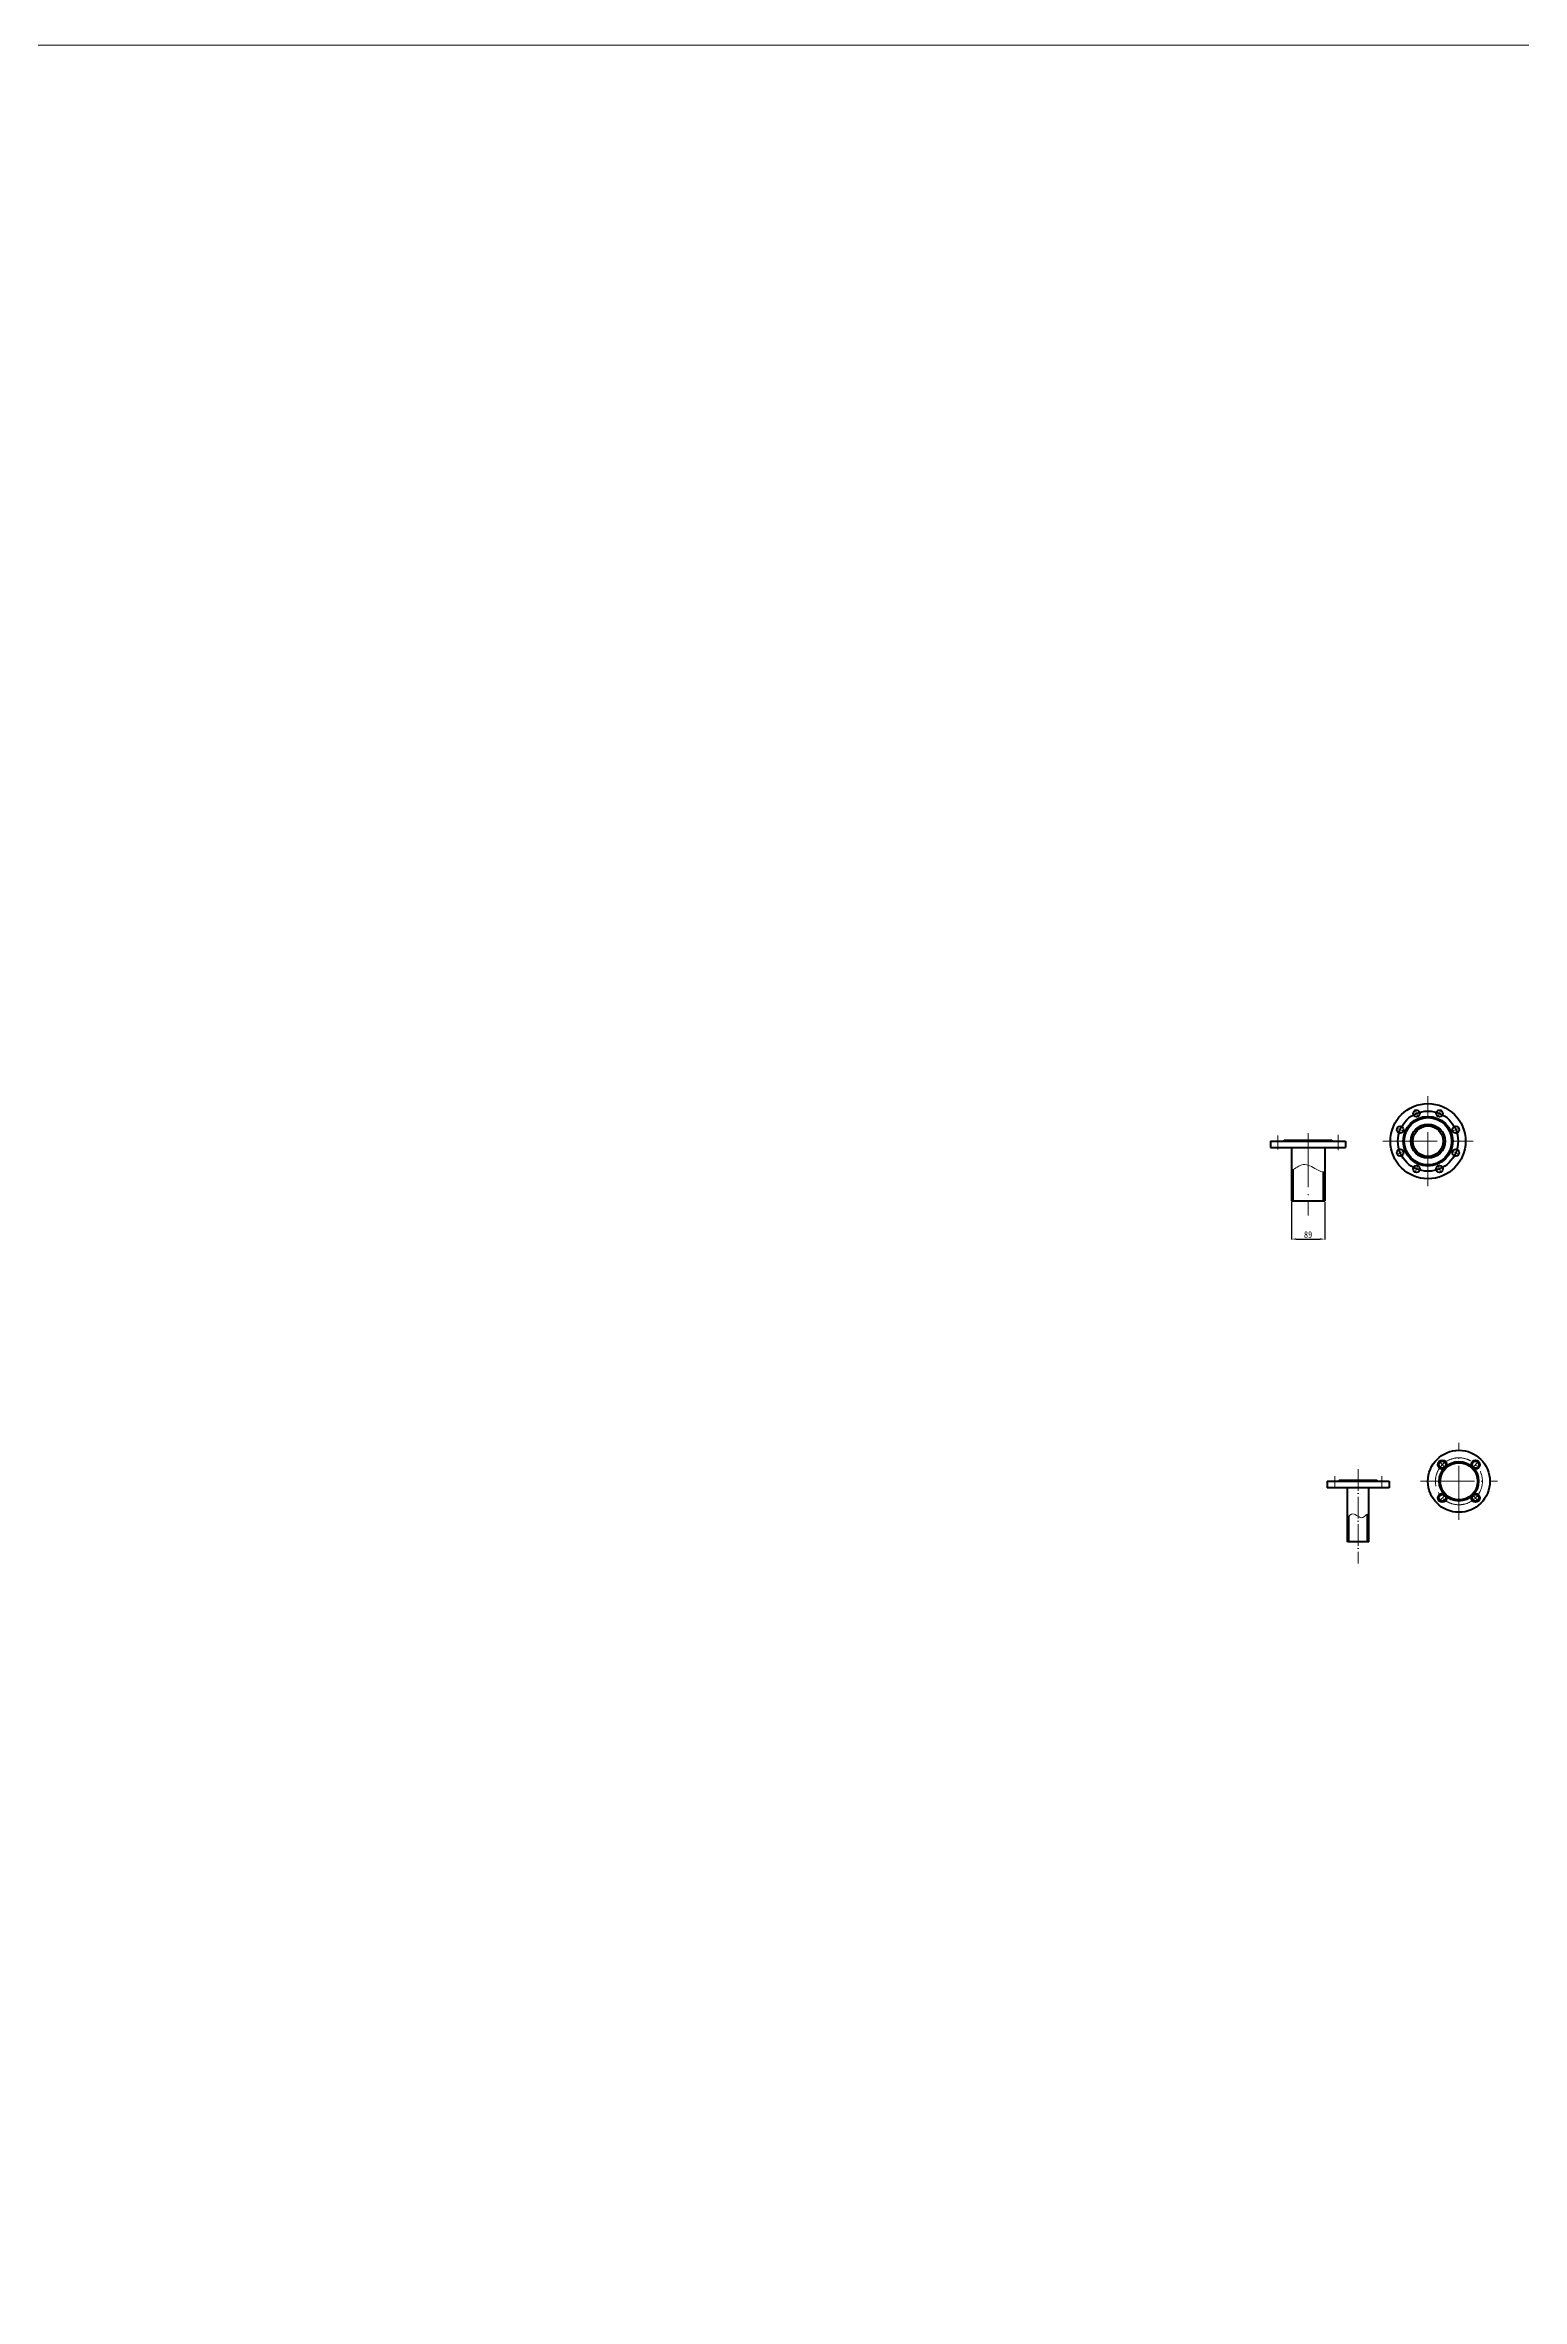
# Model space of a CAD drawing. Extents: x -49005 to 5786, y 3040 to 28144.
# Drawn here: x -30590 to -26661, y 22149 to 28144 of the extents above; entities that cross this region are included whole.
import ezdxf

# ---------------------------------------------------------------- set-up
doc = ezdxf.new("R2010")
doc.units = 0
doc.header["$LTSCALE"] = 6
doc.linetypes.add('ACAD_ISO04W100', pattern=[30.5, 24, -3, 0.5, -3])
doc.layers.get('Defpoints').update_dxf_attribs({"linetype": 'CONTINUOUS'})
for name, color, linetype, lineweight in [('CEN', 6, 'ACAD_ISO04W100', 15), ('CON', 7, 'CONTINUOUS', 70), ('DIM', 7, 'CONTINUOUS', 20)]:
    doc.layers.add(name, color=color, linetype=linetype, lineweight=lineweight)
doc.layers.add('harch', color=3, linetype='CONTINUOUS')
doc.styles.get("Standard").update_dxf_attribs({"font": 'SIMFANG.TTF', "width": 0.8})
doc.dimstyles.get("Standard").update_dxf_attribs({"dimscale": 5, "dimtxt": 3.5, "dimasz": 2.5, "dimexe": 0.25, "dimexo": 0.625, "dimtad": 1, "dimdec": 0, "dimzin": 1, "dimdsep": 46, "dimlunit": 6, "dimtxsty": 'Standard', "dimcen": 2.5, "dimadec": 0, "dimazin": 0, "dimtfac": 1, "dimtdec": 0, "dimtmove": 0, "dimatfit": 3, "dimfxl": 1, "dimtolj": 1, "dimtzin": 0, "dimarcsym": 0})

# ---------------------------------------------------------------- blocks, each defined once
blk = doc.blocks.new('*D26')
at = {"layer": 'CON', "color": 0, "lineweight": -2}
for p, q in [((-27274.1, 25066.6), (-27274.1, 24966.5)), ((-27185.1, 25066.6), (-27185.1, 24966.5)), ((-27261.6, 24967.8), (-27197.6, 24967.8))]:
    blk.add_line(p, q, dxfattribs=at)
at = {"layer": 'CON', "color": 0, "lineweight": 18}
for points in [[(-27261.6, 24969.8), (-27261.6, 24965.7), (-27274.1, 24967.8)], [(-27197.6, 24969.8), (-27197.6, 24965.7), (-27185.1, 24967.8)]]:
    blk.add_solid(points, dxfattribs=at)
at = {"layer": 'Defpoints', "color": 0, "lineweight": 18}
for p in [(-27274.1, 25069.7), (-27185.1, 25069.7), (-27185.1, 24967.8)]:
    blk.add_point(p, dxfattribs=at)
at = {"layer": 'CON', "color": 0, "insert": (-27229.6, 24979.6), "char_height": 17.5, "attachment_point": 5}
blk.add_mtext('\\A1;89', dxfattribs=at)

msp = doc.modelspace()

# ---------------------------------------------------------------- hatches: boundary and pattern name
at = {"layer": 'harch'}
h = msp.add_hatch(dxfattribs=at)
h.set_pattern_fill('AR-CONC', color=256, angle=-180, style=0)
h.set_pattern_definition([(230, (-21385.735, 20772.7564), (-7.172602, 0.6275213), [0.75, -8.25]), (175, (-21385.735, 20772.7564), (1.387513, -7.521921), [0.6, -6.6]), (280.4514, (-21386.3324, 20772.809), (-5.785094, -6.8943954), [0.637402, -7.011421]), (226.1842, (-21385.735, 20770.756), (-10.67241, 1.65519), [1.125, -12.375]), (276.6356, (-21386.624, 20770.894), (-9.346627, -9.741179), [0.956103, -10.51713]), (171.1842, (-21385.735, 20770.756), (-9.34662, -9.741186), [0.9, -9.9]), (201, (-21386.735, 20771.2564), (-5.9690705, 4.026189), [0.75, -8.25]), (146, (-21386.735, 20771.2564), (-2.433153, -7.2515005), [0.6, -6.6]), (251.4514, (-21387.232, 20771.592), (-8.402226, -3.225305), [0.637402, -7.011421]), (217.5, (-21385.7347, 20772.7564), (-0.1215986, -3.3289385), [0, -6.52, 0, -6.7, 0, -6.625]), (187.5, (-21385.7347, 20772.7564), (-2.6306954, -3.9441171), [0, -3.82, 0, -6.37, 0, -2.525]), (147.5, (-21383.5047, 20772.7564), (-5.3382244, 0.2255487), [0, -2.5, 0, -7.8, 0, -10.35]), (137.5, (-21382.5047, 20772.7564), (-5.8318617, -1.0010498), [0, -3.25, 0, -5.18, 0, -7.35])])
edge = h.paths.add_edge_path()
edge.add_line((-27071.07, 24162.52), (-27067.57, 24162.52))
edge.add_line((-27067.57, 24162.52), (-27067.57, 24235.61))
edge.add_spline(control_points=[(-27067.57, 24235.61), (-27068.66, 24236.6), (-27069.83, 24236.77), (-27071.07, 24236.44)], knot_values=[59.6077657, 59.6077657, 59.6077657, 59.6077657, 64.0290577, 64.0290577, 64.0290577, 64.0290577], degree=3, periodic=0)
edge.add_line((-27071.07, 24236.44), (-27071.07, 24162.52))
edge = h.paths.add_edge_path()
edge.add_line((-27124.57, 24162.52), (-27121.07, 24162.52))
edge.add_line((-27121.07, 24162.52), (-27121.07, 24230.84))
edge.add_spline(control_points=[(-27121.07, 24230.84), (-27122.37, 24229.47), (-27123.56, 24228), (-27124.57, 24226.59)], knot_values=[0, 0, 0, 0, 5.1970467, 5.1970467, 5.1970467, 5.1970467], degree=3, periodic=0)
edge.add_line((-27124.57, 24226.59), (-27124.57, 24162.52))

# ---------------------------------------------------------------- linework, layer by layer
at = {"layer": 'CEN'}
for p, q in [((-26936.97, 25291.88), (-26945.39, 25312.21)), ((-26910.57, 25108.14), (-26910.57, 25348.14)), ((-26884.16, 25291.88), (-26875.74, 25312.21)), ((-27309.65, 25243.73), (-27309.65, 25205.84)), ((-27229.64, 25249.65), (-27229.71, 25030.81)), ((-27149.65, 25244.9), (-27149.65, 25204.67)), ((-26974.31, 25254.54), (-26994.64, 25262.96)), ((-26846.82, 25254.54), (-26826.49, 25262.96)), ((-27030.57, 25228.14), (-26790.57, 25228.14)), ((-26974.31, 25201.73), (-26994.64, 25193.31)), ((-26846.82, 25201.73), (-26826.49, 25193.31)), ((-26936.97, 25164.39), (-26945.39, 25144.06)), ((-26884.16, 25164.39), (-26875.74, 25144.06)), ((-26828.23, 24221.03), (-26828.23, 24426.03)), ((-26864.16, 24359.46), (-26880.69, 24375.99)), ((-26792.3, 24359.46), (-26775.77, 24375.99)), ((-26930.73, 24323.53), (-26725.73, 24323.53)), ((-26864.16, 24287.6), (-26880.69, 24271.07)), ((-26792.3, 24287.6), (-26775.77, 24271.07))]:
    msp.add_line(p, q, dxfattribs=at)
at = {"layer": 'CEN', "ltscale": 0.4}
msp.add_line((-27096.07, 24355.6), (-27096.07, 24104.49), dxfattribs=at)
at = {"layer": 'CEN', "ltscale": 0.2}
for p, q in [((-27158.57, 24337.48), (-27158.57, 24305.76)), ((-27033.57, 24337.48), (-27033.57, 24303.09))]:
    msp.add_line(p, q, dxfattribs=at)
at = {"layer": 'CEN'}
msp.add_circle((-26828.23, 24323.53), 62.5, dxfattribs=at)
at = {"layer": 'CON'}
for p, q in [((-27329.65, 25228.14), (-27129.65, 25228.14)), ((-27329.65, 25228.14), (-27329.65, 25211.14)), ((-27329.65, 25211.14), (-27129.65, 25211.14)), ((-27292.64, 25231.14), (-27295.64, 25228.14)), ((-27292.64, 25231.14), (-27166.64, 25231.14)), ((-27274.14, 25211.14), (-27274.14, 25069.71)), ((-27185.14, 25211.14), (-27185.14, 25069.71)), ((-27166.64, 25231.14), (-27163.64, 25228.14)), ((-27129.65, 25228.14), (-27129.65, 25211.14)), ((-27270.14, 25153.04), (-27270.14, 25069.71)), ((-27189.14, 25146.36), (-27189.14, 25069.71)), ((-27274.14, 25069.71), (-27185.14, 25069.71)), ((-27067.57, 24162.52), (-27124.57, 24162.52))]:
    msp.add_line(p, q, dxfattribs=at)
at = {"layer": 'CON', "color": 7, "ltscale": 0.2}
for p, q in [((-27178.57, 24323.53), (-27013.57, 24323.53)), ((-27013.57, 24306.53), (-27178.57, 24306.53)), ((-27145.57, 24326.53), (-27148.57, 24323.53)), ((-27145.57, 24326.53), (-27046.57, 24326.53)), ((-27124.57, 24162.52), (-27124.57, 24306.53)), ((-27067.57, 24162.52), (-27067.57, 24306.53)), ((-27046.57, 24326.53), (-27043.57, 24323.53)), ((-27121.07, 24162.52), (-27121.07, 24230.84)), ((-27071.07, 24162.52), (-27071.07, 24236.44))]:
    msp.add_line(p, q, dxfattribs=at)
at = {"layer": 'CON', "ltscale": 0.4}
for p, q in [((-27178.57, 24323.53), (-27178.57, 24306.53)), ((-27013.57, 24323.53), (-27013.57, 24306.53))]:
    msp.add_line(p, q, dxfattribs=at)
at = {"layer": 'CON'}
for centre, radius in [((-26910.57, 25228.14), 100), ((-26910.57, 25228.14), 80), ((-26941.18, 25302.05), 9), ((-26879.95, 25302.05), 9), ((-26984.48, 25258.75), 9), ((-26910.57, 25228.14), 65.99), ((-26910.57, 25228.14), 62.99), ((-26910.57, 25228.14), 45.5), ((-26910.57, 25228.14), 40.5), ((-26836.66, 25258.75), 9), ((-26984.48, 25197.52), 9), ((-26836.66, 25197.52), 9), ((-26941.18, 25154.23), 9), ((-26879.95, 25154.23), 9), ((-26828.23, 24323.53), 82.5), ((-26872.42, 24367.73), 11.69), ((-26872.42, 24367.73), 9), ((-26828.23, 24323.53), 52.5), ((-26828.23, 24323.53), 49.5), ((-26784.04, 24367.73), 11.69), ((-26784.04, 24367.73), 9), ((-26872.42, 24279.34), 11.69), ((-26872.42, 24279.34), 9), ((-26784.04, 24279.34), 11.69), ((-26784.04, 24279.34), 9)]:
    msp.add_circle(centre, radius, dxfattribs=at)
at = {"layer": 'DIM', "start_tangent": (0.9451981, 0.3264975), "end_tangent": (0.9336641, 0.3581498)}
msp.add_spline([(-27274.14, 25151.43), (-27242.73, 25165.87), (-27206.57, 25152.87), (-27185.14, 25147.18)], degree=3, dxfattribs=at)
at = {"layer": 'DIM', "ltscale": 0.2, "start_tangent": (0.582481, 0.8128443), "end_tangent": (0.7408989, -0.6716166)}
msp.add_spline([(-27124.57, 24226.59), (-27110.49, 24236.81), (-27084.03, 24227.2), (-27067.57, 24235.61)], degree=3, dxfattribs=at)
at = {"layer": 'harch', "lineweight": 18}
msp.add_lwpolyline([(-34519.42, 12611.66), (-18751.14, 12611.66), (-18751.14, 28143.79), (-34519.42, 28143.79)], close=True, dxfattribs=at)

# ---------------------------------------------------------------- dimensions: what is measured, and where the dimension line sits
at = {"layer": 'CON'}
dim = msp.add_linear_dim(base=(-27185.14, 24967.77), p1=(-27274.14, 25069.71), p2=(-27185.14, 25069.71), dimstyle='Standard', dxfattribs=at)
dim.commit()
dim.dimension.update_dxf_attribs({"geometry": '*D26', "text_midpoint": (-27229.64, 24979.64)})

doc.saveas('drawing.dxf')
